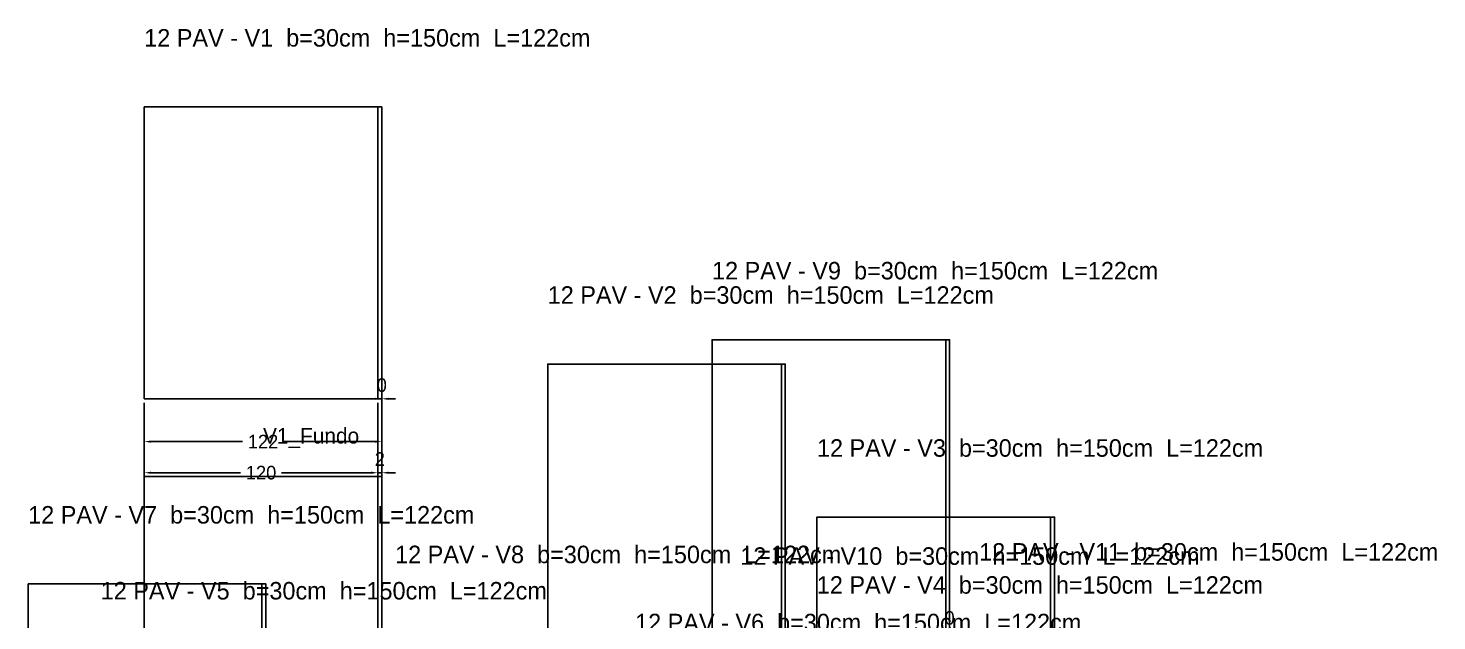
# Model space of a CAD drawing. Header units: metres. Extents: x 180 to 6304, y -11808 to -336.
# Drawn here: x 5581 to 6304, y -641 to -336 of the extents above; entities that cross this region are included whole.
import ezdxf

# ---------------------------------------------------------------- set-up
doc = ezdxf.new("R2010")
doc.units = ezdxf.units.M
doc.layers.add('COTA', color=3, linetype='Continuous')
doc.dimstyles.new('COTA_VIG', dxfattribs={"dimtxt": 7, "dimasz": 3.5, "dimexe": 2, "dimexo": 2, "dimgap": 1.5, "dimtad": 1, "dimdec": 1, "dimcen": 2.5, "dimclrd": 3, "dimclre": 3, "dimclrt": 3, "dimazin": 3, "dimtfac": 1, "dimtmove": 0, "dimatfit": 3})

# ---------------------------------------------------------------- blocks, each defined once
blk = doc.blocks.new('_CLOSEDFILLED')
at = {"color": 0, "linetype": 'BYBLOCK'}
blk.add_solid([(-1, 0.16), (0, 0), (-1, -0.16)], dxfattribs=at)
blk = doc.blocks.new('*D9')
at = {"color": 3}
for p, q in [((5640.42, -528.75), (5640.42, -550.75)), ((5762.42, -528.75), (5762.42, -550.75)), ((5643.92, -548.75), (5690.92, -548.75)), ((5711.92, -548.75), (5758.92, -548.75))]:
    blk.add_line(p, q, dxfattribs=at)
at = {"layer": 'Defpoints'}
for p in [(5640.42, -526.75), (5762.42, -526.75), (5640.42, -548.75)]:
    blk.add_point(p, dxfattribs=at)
at = {"layer": 'COTA', "color": 3, "xscale": 3.5, "yscale": 3.5, "rotation": 180}
blk.add_blockref('_CLOSEDFILLED', (5640.42, -548.75), dxfattribs=at)
at = {"layer": 'COTA', "color": 3, "xscale": 3.5, "yscale": 3.5}
blk.add_blockref('_CLOSEDFILLED', (5762.42, -548.75), dxfattribs=at)
at = {"layer": 'COTA', "color": 3, "insert": (5701.42, -548.75), "char_height": 7, "attachment_point": 5}
blk.add_mtext('122', dxfattribs=at)
blk = doc.blocks.new('*D10')
at = {"color": 3}
for p, q in [((5640.42, -528.75), (5640.42, -566.75)), ((5760.42, -528.75), (5760.42, -566.75)), ((5643.92, -564.75), (5689.92, -564.75)), ((5710.92, -564.75), (5756.92, -564.75))]:
    blk.add_line(p, q, dxfattribs=at)
at = {"layer": 'Defpoints'}
for p in [(5640.42, -526.75), (5760.42, -526.75), (5640.42, -564.75)]:
    blk.add_point(p, dxfattribs=at)
at = {"layer": 'COTA', "color": 3, "xscale": 3.5, "yscale": 3.5, "rotation": 180}
blk.add_blockref('_CLOSEDFILLED', (5640.42, -564.75), dxfattribs=at)
at = {"layer": 'COTA', "color": 3, "xscale": 3.5, "yscale": 3.5}
blk.add_blockref('_CLOSEDFILLED', (5760.42, -564.75), dxfattribs=at)
at = {"layer": 'COTA', "color": 3, "insert": (5700.42, -564.75), "char_height": 7, "attachment_point": 5}
blk.add_mtext('120', dxfattribs=at)

msp = doc.modelspace()

# ---------------------------------------------------------------- linework, layer by layer
at = {"layer": 'Paineis'}
for points in [[(5640.42, -526.75), (5760.42, -526.75), (5760.42, -376.75), (5640.42, -376.75)], [(5760.42, -526.75), (5762.42, -526.75), (5762.42, -376.75), (5760.42, -376.75)], [(5932, -646.39), (6052, -646.39), (6052, -496.39), (5932, -496.39)], [(6052, -646.39), (6054, -646.39), (6054, -496.39), (6052, -496.39)], [(5847.61, -658.91), (5967.61, -658.91), (5967.61, -508.91), (5847.61, -508.91)], [(5967.61, -658.91), (5969.61, -658.91), (5969.61, -508.91), (5967.61, -508.91)], [(5640.42, -716.75), (5760.42, -716.75), (5760.42, -566.75), (5640.42, -566.75)], [(5760.42, -716.75), (5762.42, -716.75), (5762.42, -566.75), (5760.42, -566.75)], [(5985.9, -737.53), (6105.9, -737.53), (6105.9, -587.53), (5985.9, -587.53)], [(6105.9, -737.53), (6107.9, -737.53), (6107.9, -587.53), (6105.9, -587.53)], [(5580.82, -771.87), (5700.82, -771.87), (5700.82, -621.87), (5580.82, -621.87)], [(5700.82, -771.87), (5702.82, -771.87), (5702.82, -621.87), (5700.82, -621.87)]]:
    msp.add_lwpolyline(points, close=True, dxfattribs=at)

# ---------------------------------------------------------------- texts
at = {"layer": 'NOMENCLATURA', "char_height": 9, "attachment_point": 1}
for s, insert in [('12 PAV - V1  b=30cm  h=150cm  L=122cm', (5640.42, -336.75)), ('12 PAV - V9  b=30cm  h=150cm  L=122cm', (5932, -456.39)), ('12 PAV - V2  b=30cm  h=150cm  L=122cm', (5847.61, -468.91)), ('12 PAV - V3  b=30cm  h=150cm  L=122cm', (5985.9, -547.53)), ('12 PAV - V7  b=30cm  h=150cm  L=122cm', (5580.82, -581.87)), ('12 PAV - V8  b=30cm  h=150cm  L=122cm', (5769.25, -602.23)), ('12 PAV - V10  b=30cm  h=150cm  L=122cm', (5946.53, -603.07)), ('12 PAV - V11  b=30cm  h=150cm  L=122cm', (6069.18, -600.93)), ('12 PAV - V5  b=30cm  h=150cm  L=122cm', (5618.06, -620.88)), ('12 PAV - V4  b=30cm  h=150cm  L=122cm', (5985.83, -617.91)), ('12 PAV - V6  b=30cm  h=150cm  L=122cm', (5892.51, -637.23))]:
    msp.add_mtext(s, dxfattribs=dict(at, insert=insert))
at = {"layer": 'Texto Secao', "insert": (5701.42, -541.75), "char_height": 8, "attachment_point": 1}
msp.add_mtext('V1_Fundo', dxfattribs=at)

# ---------------------------------------------------------------- dimensions: what is measured, and where the dimension line sits
at = {"layer": 'COTA'}
for base, p1, p2 in [((5762.42, -526.75), (5762.42, -526.75), (5762.42, -376.75)), ((6054, -646.39), (6054, -646.39), (6054, -496.39)), ((5969.61, -658.91), (5969.61, -658.91), (5969.61, -508.91)), ((5760.42, -564.75), (5760.42, -526.75), (5762.42, -526.75)), ((5762.42, -716.75), (5762.42, -716.75), (5762.42, -566.75)), ((6107.9, -737.53), (6107.9, -737.53), (6107.9, -587.53)), ((5702.82, -771.87), (5702.82, -771.87), (5702.82, -621.87))]:
    msp.add_linear_dim(base=base, p1=p1, p2=p2, dimstyle='COTA_VIG', dxfattribs=at).render()
for base, p2, picture, middle in [((5640.42, -548.75), (5762.42, -526.75), '*D9', (5701.42, -548.75)), ((5640.42, -564.75), (5760.42, -526.75), '*D10', (5700.42, -564.75))]:
    dim = msp.add_linear_dim(base=base, p1=(5640.42, -526.75), p2=p2, dimstyle='COTA_VIG', dxfattribs=at)
    dim.commit()
    dim.dimension.update_dxf_attribs({"geometry": picture, "text_midpoint": middle})

doc.saveas('drawing.dxf')
